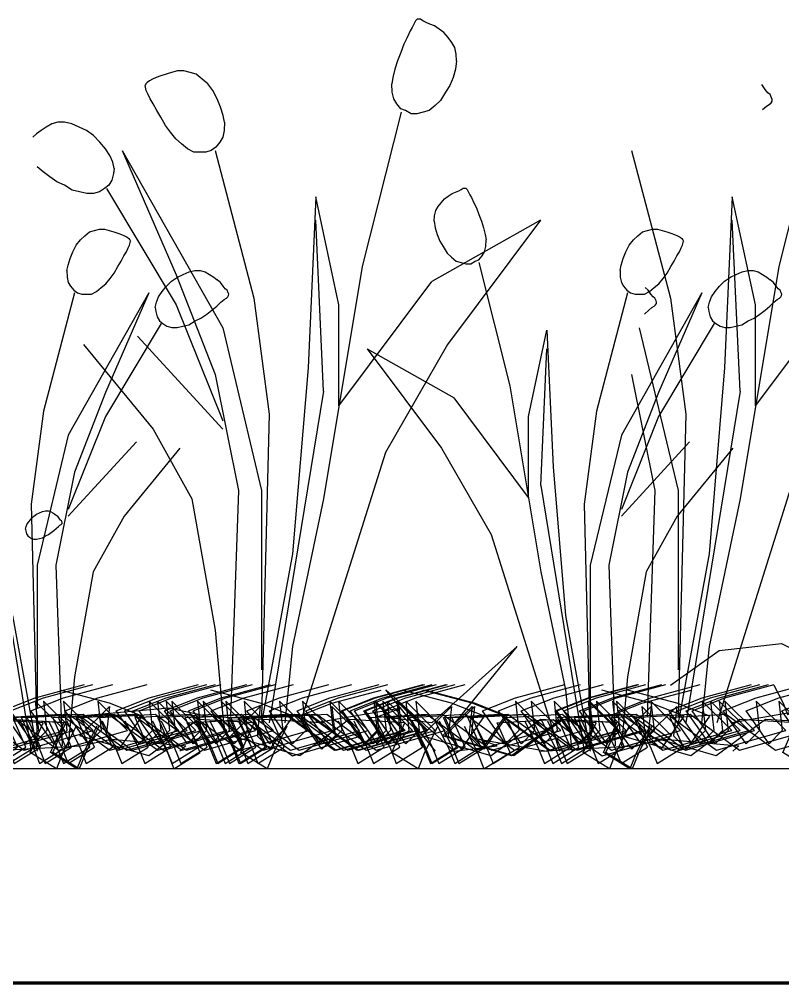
# Model space of a CAD drawing. Header units: metres. Extents: x -109 to 591, y -5 to 592.
# Drawn here: x 585.8824 to 586.2393, y 6.5749 to 7.0253 of the extents above; entities that cross this region are included whole.
import ezdxf

# ---------------------------------------------------------------- set-up
doc = ezdxf.new("R2010")
doc.units = ezdxf.units.M
doc.header["$LTSCALE"] = 0.03
doc.layers.add('ARBOLES', color=118, linetype='Continuous')
doc.layers.add('Areas verdes', color=74, linetype='Continuous')
doc.layers.add('Muro', color=7, linetype='Continuous', lineweight=70)
doc.layers.add('Muro bajo', color=7, linetype='Continuous', lineweight=30)

# ---------------------------------------------------------------- blocks, each defined once
blk = doc.blocks.new('palm1')
at = {"layer": 'ARBOLES', "color": 53}
blk.add_lwpolyline([(296.53048, 18.96119), (296.49887, 18.98375), (296.45823, 18.98826), (296.4492, 18.98375)], dxfattribs=at)

msp = doc.modelspace()

# ---------------------------------------------------------------- linework, layer by layer
at = {"layer": 'Areas verdes', "color": 6, "linetype": 'Continuous'}
for p, q in [((586.0669, 7.02299), (586.06605, 7.02144)), ((586.06768, 7.02454), (586.0669, 7.02299)), ((586.06837, 7.02532), (586.06768, 7.02454)), ((586.06907, 7.02532), (586.06837, 7.02532)), ((586.07, 7.02532), (586.06907, 7.02532)), ((586.07109, 7.02454), (586.07, 7.02532)), ((586.07256, 7.02377), (586.07109, 7.02454)), ((586.07435, 7.02299), (586.07256, 7.02377)), ((586.07644, 7.02221), (586.07435, 7.02299)), ((586.07862, 7.02066), (586.07644, 7.02221)), ((586.06504, 7.01989), (586.06372, 7.01678)), ((586.06605, 7.02144), (586.06504, 7.01989)), ((586.08079, 7.01911), (586.07862, 7.02066)), ((586.08288, 7.01678), (586.08079, 7.01911)), ((586.06217, 7.01368), (586.06069, 7.0098)), ((586.06372, 7.01678), (586.06217, 7.01368)), ((586.08459, 7.01445), (586.08288, 7.01678)), ((586.08599, 7.01213), (586.08459, 7.01445)), ((586.06069, 7.0098), (586.05922, 7.00592)), ((586.08669, 7.00902), (586.08599, 7.01213)), ((586.08684, 7.00592), (586.08669, 7.00902)), ((586.05922, 7.00592), (586.05798, 7.00204)), ((586.08684, 7.00592), (586.0863, 7.00204)), ((585.95098, 6.99971), (585.94857, 6.99894)), ((585.95361, 7.00049), (585.95098, 6.99971)), ((585.95641, 7.00126), (585.95361, 7.00049)), ((585.95928, 7.00126), (585.95641, 7.00126)), ((585.96223, 7.00049), (585.95928, 7.00126)), ((585.9651, 6.99971), (585.96223, 7.00049)), ((585.96789, 6.99738), (585.9651, 6.99971)), ((586.05798, 7.00204), (586.05704, 6.99816)), ((586.0863, 7.00204), (586.08521, 6.99816)), ((585.94151, 6.99506), (585.94128, 6.99428)), ((585.94213, 6.99583), (585.94151, 6.99506)), ((585.94322, 6.99661), (585.94213, 6.99583)), ((585.94461, 6.99738), (585.94322, 6.99661)), ((585.9464, 6.99816), (585.94461, 6.99738)), ((585.94857, 6.99894), (585.9464, 6.99816)), ((585.97045, 6.99506), (585.96789, 6.99738)), ((585.97286, 6.99195), (585.97045, 6.99506)), ((586.05704, 6.99816), (586.05658, 6.99506)), ((586.05666, 6.99118), (586.05658, 6.99506)), ((586.08521, 6.99816), (586.08366, 6.99428)), ((585.94135, 6.99351), (585.94128, 6.99428)), ((585.94174, 6.99195), (585.94135, 6.99351)), ((585.94252, 6.9904), (585.94174, 6.99195)), ((585.97487, 6.98807), (585.97286, 6.99195)), ((586.05743, 6.98807), (586.05666, 6.99118)), ((586.08164, 6.99118), (586.07931, 6.9873)), ((586.08366, 6.99428), (586.08164, 6.99118)), ((586.23113, 6.99244), (586.2295, 6.99477)), ((586.23237, 6.99089), (586.23113, 6.99244)), ((586.23338, 6.99011), (586.23237, 6.99089)), ((585.9436, 6.98807), (585.94252, 6.9904)), ((585.945, 6.98575), (585.9436, 6.98807)), ((585.9765, 6.98419), (585.97487, 6.98807)), ((586.05883, 6.98575), (586.05743, 6.98807)), ((586.07931, 6.9873), (586.07675, 6.98497)), ((586.23299, 6.98546), (586.23384, 6.98623)), ((586.23407, 6.98856), (586.23338, 6.99011)), ((586.23384, 6.98623), (586.23431, 6.98701)), ((586.23438, 6.98778), (586.23407, 6.98856)), ((586.23431, 6.98701), (586.23438, 6.98778)), ((585.94663, 6.98264), (585.945, 6.98575)), ((585.94857, 6.97954), (585.94663, 6.98264)), ((585.97767, 6.98031), (585.9765, 6.98419)), ((586.06069, 6.98342), (586.05883, 6.98575)), ((586.06294, 6.98264), (586.06069, 6.98342)), ((586.0655, 6.98109), (586.06294, 6.98264)), ((586.07117, 6.98187), (586.0683, 6.98109)), ((586.07404, 6.98264), (586.07117, 6.98187)), ((586.07675, 6.98497), (586.07404, 6.98264)), ((586.22981, 6.98313), (586.23167, 6.98468)), ((586.23167, 6.98468), (586.23299, 6.98546)), ((585.90046, 6.97721), (585.89759, 6.97643)), ((585.90357, 6.97721), (585.90046, 6.97721)), ((585.9069, 6.97643), (585.90357, 6.97721)), ((585.95074, 6.97566), (585.94857, 6.97954)), ((585.97829, 6.97721), (585.97767, 6.98031)), ((585.97829, 6.97721), (585.97821, 6.97333)), ((586.0683, 6.98109), (586.0655, 6.98109)), ((585.89255, 6.97333), (585.89045, 6.97178)), ((585.89495, 6.97488), (585.89255, 6.97333)), ((585.89759, 6.97643), (585.89495, 6.97488)), ((585.9104, 6.97488), (585.9069, 6.97643)), ((585.91381, 6.97333), (585.9104, 6.97488)), ((585.91715, 6.971), (585.91381, 6.97333)), ((585.95307, 6.97256), (585.95074, 6.97566)), ((585.95555, 6.96945), (585.95307, 6.97256)), ((585.97821, 6.97333), (585.97751, 6.97023)), ((585.88867, 6.97023), (585.89045, 6.97178)), ((585.92009, 6.9679), (585.91715, 6.971)), ((585.92266, 6.9648), (585.92009, 6.9679)), ((585.95827, 6.96712), (585.95555, 6.96945)), ((585.97619, 6.9679), (585.97433, 6.96557)), ((585.97751, 6.97023), (585.97619, 6.9679)), ((585.92475, 6.96169), (585.92266, 6.9648)), ((585.96106, 6.9648), (585.95827, 6.96712)), ((585.96393, 6.96324), (585.96106, 6.9648)), ((585.97208, 6.96402), (585.96952, 6.96324)), ((585.97433, 6.96557), (585.97208, 6.96402)), ((585.92607, 6.95859), (585.92475, 6.96169)), ((585.96681, 6.96324), (585.96393, 6.96324)), ((585.96952, 6.96324), (585.96681, 6.96324)), ((585.89356, 6.95393), (585.89076, 6.95626)), ((585.92669, 6.95549), (585.92607, 6.95859)), ((585.92669, 6.95549), (585.92646, 6.95316)), ((585.89666, 6.95161), (585.89356, 6.95393)), ((585.9, 6.94928), (585.89666, 6.95161)), ((585.92568, 6.95005), (585.92421, 6.94773)), ((585.92646, 6.95316), (585.92568, 6.95005)), ((585.90349, 6.94773), (585.9, 6.94928)), ((585.90706, 6.9454), (585.90349, 6.94773)), ((585.91055, 6.94462), (585.90706, 6.9454)), ((585.92227, 6.94617), (585.91986, 6.94462)), ((585.92421, 6.94773), (585.92227, 6.94617)), ((586.08779, 6.94516), (586.08897, 6.94579)), ((586.08897, 6.94579), (586.08983, 6.94641)), ((586.08983, 6.94641), (586.09058, 6.94641)), ((586.09058, 6.94641), (586.09114, 6.94641)), ((586.09114, 6.94641), (586.0917, 6.94579)), ((586.0917, 6.94579), (586.09232, 6.94454)), ((585.91396, 6.94385), (585.91055, 6.94462)), ((585.91707, 6.94385), (585.91396, 6.94385)), ((585.91986, 6.94462), (585.91707, 6.94385)), ((586.07953, 6.93958), (586.08121, 6.94144)), ((586.08121, 6.94144), (586.08294, 6.94268)), ((586.08294, 6.94268), (586.08468, 6.94392)), ((586.08468, 6.94392), (586.08636, 6.94454)), ((586.08636, 6.94454), (586.08779, 6.94516)), ((586.09232, 6.94454), (586.093, 6.9433)), ((586.093, 6.9433), (586.09381, 6.94206)), ((586.09381, 6.94206), (586.09486, 6.93958)), ((586.07705, 6.93585), (586.07816, 6.93772)), ((586.07816, 6.93772), (586.07953, 6.93958)), ((586.09486, 6.93958), (586.0961, 6.93709)), ((586.0961, 6.93709), (586.09728, 6.93399)), ((586.07636, 6.93089), (586.07649, 6.93337)), ((586.07649, 6.93337), (586.07705, 6.93585)), ((586.09728, 6.93399), (586.09846, 6.93089)), ((586.07636, 6.93089), (586.0768, 6.92778)), ((586.0768, 6.92778), (586.07767, 6.92468)), ((586.09846, 6.93089), (586.09946, 6.92778)), ((586.09946, 6.92778), (586.1002, 6.92468)), ((585.91096, 6.9222), (585.91301, 6.92406)), ((585.91301, 6.92406), (585.91524, 6.92592)), ((585.91524, 6.92592), (585.91754, 6.92654)), ((585.91754, 6.92654), (585.9199, 6.92716)), ((585.9199, 6.92716), (585.92219, 6.92716)), ((585.92219, 6.92716), (585.92443, 6.92654)), ((585.92443, 6.92654), (585.92654, 6.92592)), ((585.92654, 6.92592), (585.92846, 6.9253)), ((585.92846, 6.9253), (585.9302, 6.92468)), ((585.9302, 6.92468), (585.93163, 6.92406)), ((585.93163, 6.92406), (585.93275, 6.92344)), ((585.93275, 6.92344), (585.93362, 6.92282)), ((586.07767, 6.92468), (586.07891, 6.92158)), ((586.1002, 6.92468), (586.10057, 6.9222)), ((586.16948, 6.9222), (586.17152, 6.92406)), ((586.17152, 6.92406), (586.17376, 6.92592)), ((586.17376, 6.92592), (586.17605, 6.92654)), ((586.17605, 6.92654), (586.17841, 6.92716)), ((586.17841, 6.92716), (586.18071, 6.92716)), ((586.18071, 6.92716), (586.18295, 6.92654)), ((586.18295, 6.92654), (586.18506, 6.92592)), ((586.18506, 6.92592), (586.18698, 6.9253)), ((586.18698, 6.9253), (586.18872, 6.92468)), ((586.18872, 6.92468), (586.19015, 6.92406)), ((586.19015, 6.92406), (586.19126, 6.92344)), ((586.19126, 6.92344), (586.19213, 6.92282)), ((585.90742, 6.91661), (585.90903, 6.91971)), ((585.90903, 6.91971), (585.91096, 6.9222)), ((585.93244, 6.91661), (585.9333, 6.91847)), ((585.9333, 6.91847), (585.93393, 6.91971)), ((585.93362, 6.92282), (585.93411, 6.9222)), ((585.93393, 6.91971), (585.93424, 6.92096)), ((585.93411, 6.9222), (585.9343, 6.92158)), ((585.93424, 6.92096), (585.9343, 6.92158)), ((586.07891, 6.92158), (586.08052, 6.91909)), ((586.08052, 6.91909), (586.08239, 6.91599)), ((586.09989, 6.91661), (586.10051, 6.91909)), ((586.10051, 6.91909), (586.10057, 6.9222)), ((586.16594, 6.91661), (586.16755, 6.91971)), ((586.16755, 6.91971), (586.16948, 6.9222)), ((586.19095, 6.91661), (586.19182, 6.91847)), ((586.19182, 6.91847), (586.19244, 6.91971)), ((586.19213, 6.92282), (586.19263, 6.9222)), ((586.19244, 6.91971), (586.19275, 6.92096)), ((586.19263, 6.9222), (586.19281, 6.92158)), ((586.19275, 6.92096), (586.19281, 6.92158)), ((585.90612, 6.91351), (585.90742, 6.91661)), ((585.93001, 6.91227), (585.93132, 6.91475)), ((585.93132, 6.91475), (585.93244, 6.91661)), ((586.08239, 6.91599), (586.08443, 6.91413)), ((586.08443, 6.91413), (586.08661, 6.91227)), ((586.09728, 6.91289), (586.09877, 6.91475)), ((586.09877, 6.91475), (586.09989, 6.91661)), ((586.16463, 6.91351), (586.16594, 6.91661)), ((586.18853, 6.91227), (586.18984, 6.91475)), ((586.18984, 6.91475), (586.19095, 6.91661)), ((585.90469, 6.90792), (585.90519, 6.9104)), ((585.90519, 6.9104), (585.90612, 6.91351)), ((585.92673, 6.90668), (585.92846, 6.90978)), ((585.92846, 6.90978), (585.93001, 6.91227)), ((586.08661, 6.91227), (586.0889, 6.91164)), ((586.0889, 6.91164), (586.0912, 6.91102)), ((586.0912, 6.91102), (586.09343, 6.91102)), ((586.09343, 6.91102), (586.09548, 6.91227)), ((586.09548, 6.91227), (586.09728, 6.91289)), ((586.16321, 6.90792), (586.1637, 6.9104)), ((586.1637, 6.9104), (586.16463, 6.91351)), ((586.18524, 6.90668), (586.18698, 6.90978)), ((586.18698, 6.90978), (586.18853, 6.91227)), ((585.90469, 6.90792), (585.90475, 6.90482)), ((585.92486, 6.9042), (585.92673, 6.90668)), ((585.95627, 6.90482), (585.959, 6.90606)), ((585.959, 6.90606), (585.9618, 6.9073)), ((585.9618, 6.9073), (585.96447, 6.90792)), ((585.96447, 6.90792), (585.96695, 6.90792)), ((585.96695, 6.90792), (585.96925, 6.9073)), ((585.96925, 6.9073), (585.97136, 6.90606)), ((585.97136, 6.90606), (585.97328, 6.90482)), ((586.16321, 6.90792), (586.16327, 6.90482)), ((586.18338, 6.9042), (586.18524, 6.90668)), ((586.21479, 6.90482), (586.21752, 6.90606)), ((586.21752, 6.90606), (586.22031, 6.9073)), ((586.22031, 6.9073), (586.22298, 6.90792)), ((586.22298, 6.90792), (586.22547, 6.90792)), ((586.22547, 6.90792), (586.22776, 6.9073)), ((586.22776, 6.9073), (586.22987, 6.90606)), ((586.22987, 6.90606), (586.2318, 6.90482)), ((585.90475, 6.90482), (585.90531, 6.90233)), ((585.90531, 6.90233), (585.90636, 6.90047)), ((585.90636, 6.90047), (585.90785, 6.89861)), ((585.9207, 6.89985), (585.92288, 6.90171)), ((585.92288, 6.90171), (585.92486, 6.9042)), ((585.9492, 6.89799), (585.95124, 6.90047)), ((585.95124, 6.90047), (585.9536, 6.90295)), ((585.9536, 6.90295), (585.95627, 6.90482)), ((585.97328, 6.90482), (585.97496, 6.90357)), ((585.97638, 6.90233), (585.97496, 6.90357)), ((585.97769, 6.90047), (585.97638, 6.90233)), ((585.97868, 6.89923), (585.97769, 6.90047)), ((586.16327, 6.90482), (586.16383, 6.90233)), ((586.16383, 6.90233), (586.16488, 6.90047)), ((586.16488, 6.90047), (586.16637, 6.89861)), ((586.17922, 6.89985), (586.18139, 6.90171)), ((586.18139, 6.90171), (586.18338, 6.9042)), ((586.20771, 6.89799), (586.20976, 6.90047)), ((586.20976, 6.90047), (586.21212, 6.90295)), ((586.21212, 6.90295), (586.21479, 6.90482)), ((586.2318, 6.90482), (586.23347, 6.90357)), ((586.2349, 6.90233), (586.23347, 6.90357)), ((586.2362, 6.90047), (586.2349, 6.90233)), ((586.2372, 6.89923), (586.2362, 6.90047)), ((585.90785, 6.89861), (585.90965, 6.89737)), ((585.90965, 6.89737), (585.9117, 6.89675)), ((585.9117, 6.89675), (585.91388, 6.89675)), ((585.91388, 6.89675), (585.91617, 6.89675)), ((585.91617, 6.89675), (585.91847, 6.89799)), ((585.91847, 6.89799), (585.9207, 6.89985)), ((585.94752, 6.89551), (585.9492, 6.89799)), ((585.97949, 6.89861), (585.97868, 6.89923)), ((585.98005, 6.89737), (585.97949, 6.89861)), ((585.97986, 6.89551), (585.98023, 6.89613)), ((585.98029, 6.89675), (585.98005, 6.89737)), ((585.98023, 6.89613), (585.98029, 6.89675)), ((586.16637, 6.89861), (586.16817, 6.89737)), ((586.16817, 6.89737), (586.17022, 6.89675)), ((586.17022, 6.89675), (586.17239, 6.89675)), ((586.17239, 6.89675), (586.17469, 6.89675)), ((586.17469, 6.89675), (586.17699, 6.89799)), ((586.17637, 6.89863), (586.17495, 6.89987)), ((586.17768, 6.89677), (586.17637, 6.89863)), ((586.17699, 6.89799), (586.17922, 6.89985)), ((586.17867, 6.89553), (586.17768, 6.89677)), ((586.20604, 6.89551), (586.20771, 6.89799)), ((586.238, 6.89861), (586.2372, 6.89923)), ((586.23856, 6.89737), (586.238, 6.89861)), ((586.23838, 6.89551), (586.23875, 6.89613)), ((586.23881, 6.89675), (586.23856, 6.89737)), ((586.23875, 6.89613), (586.23881, 6.89675)), ((585.94597, 6.89054), (585.94646, 6.89302)), ((585.94646, 6.89302), (585.94752, 6.89551)), ((585.97471, 6.89116), (585.97663, 6.89302)), ((585.97663, 6.89302), (585.97812, 6.89426)), ((585.97812, 6.89426), (585.97918, 6.89488)), ((585.97918, 6.89488), (585.97986, 6.89551)), ((586.17948, 6.8949), (586.17867, 6.89553)), ((586.17917, 6.89118), (586.17985, 6.8918)), ((586.18004, 6.89366), (586.17948, 6.8949)), ((586.17985, 6.8918), (586.18022, 6.89242)), ((586.18028, 6.89304), (586.18004, 6.89366)), ((586.18022, 6.89242), (586.18028, 6.89304)), ((586.20448, 6.89054), (586.20498, 6.89302)), ((586.20498, 6.89302), (586.20604, 6.89551)), ((586.23322, 6.89116), (586.23515, 6.89302)), ((586.23515, 6.89302), (586.23664, 6.89426)), ((586.23664, 6.89426), (586.23769, 6.89488)), ((586.23769, 6.89488), (586.23838, 6.89551)), ((585.94597, 6.89054), (585.94615, 6.88868)), ((585.94615, 6.88868), (585.94677, 6.88619)), ((585.96732, 6.88557), (585.96999, 6.88744)), ((585.96999, 6.88744), (585.97247, 6.8893)), ((585.97247, 6.8893), (585.97471, 6.89116)), ((586.1747, 6.88746), (586.17662, 6.88932)), ((586.17662, 6.88932), (586.17811, 6.89056)), ((586.17811, 6.89056), (586.17917, 6.89118)), ((586.20448, 6.89054), (586.20467, 6.88868)), ((586.20467, 6.88868), (586.20529, 6.88619)), ((586.22584, 6.88557), (586.22851, 6.88744)), ((586.22851, 6.88744), (586.23099, 6.8893)), ((586.23099, 6.8893), (586.23322, 6.89116)), ((585.94677, 6.88619), (585.94795, 6.88433)), ((585.94795, 6.88433), (585.94951, 6.88309)), ((585.94951, 6.88309), (585.95143, 6.88185)), ((585.95888, 6.88185), (585.96167, 6.88247)), ((585.96167, 6.88247), (585.96453, 6.88433)), ((585.96453, 6.88433), (585.96732, 6.88557)), ((586.20529, 6.88619), (586.20647, 6.88433)), ((586.20647, 6.88433), (586.20802, 6.88309)), ((586.20802, 6.88309), (586.20995, 6.88185)), ((586.2174, 6.88185), (586.22019, 6.88247)), ((586.22019, 6.88247), (586.22304, 6.88433)), ((586.22304, 6.88433), (586.22584, 6.88557)), ((585.95143, 6.88185), (585.95367, 6.88123)), ((585.95367, 6.88123), (585.95615, 6.88123)), ((585.95615, 6.88123), (585.95888, 6.88185)), ((586.20995, 6.88185), (586.21218, 6.88123)), ((586.21218, 6.88123), (586.21466, 6.88123)), ((586.21466, 6.88123), (586.2174, 6.88185)), ((585.88796, 6.79184), (585.88914, 6.79308)), ((585.88914, 6.79308), (585.89048, 6.79401)), ((585.89048, 6.79401), (585.89184, 6.79464)), ((585.89184, 6.79464), (585.89324, 6.79526)), ((585.89324, 6.79526), (585.89458, 6.79557)), ((585.89458, 6.79557), (585.89582, 6.79557)), ((585.89582, 6.79557), (585.89697, 6.79526)), ((585.89697, 6.79526), (585.89802, 6.79464)), ((585.89802, 6.79464), (585.89898, 6.79401)), ((585.89898, 6.79401), (585.89982, 6.79339)), ((585.90053, 6.79277), (585.89982, 6.79339)), ((585.90119, 6.79184), (585.90053, 6.79277)), ((585.88533, 6.78688), (585.88558, 6.78812)), ((585.88558, 6.78812), (585.8861, 6.78936)), ((585.8861, 6.78936), (585.88694, 6.7906)), ((585.88694, 6.7906), (585.88796, 6.79184)), ((585.8997, 6.78719), (585.90066, 6.78812)), ((585.90066, 6.78812), (585.9014, 6.78874)), ((585.90168, 6.79122), (585.90119, 6.79184)), ((585.9014, 6.78874), (585.90193, 6.78905)), ((585.90209, 6.79091), (585.90168, 6.79122)), ((585.90193, 6.78905), (585.90227, 6.78936)), ((585.90237, 6.79029), (585.90209, 6.79091)), ((585.90227, 6.78936), (585.90246, 6.78967)), ((585.90249, 6.78998), (585.90237, 6.79029)), ((585.90246, 6.78967), (585.90249, 6.78998)), ((585.88533, 6.78688), (585.88542, 6.78595)), ((585.88542, 6.78595), (585.88573, 6.7847)), ((585.88573, 6.7847), (585.88632, 6.78377)), ((585.88632, 6.78377), (585.8871, 6.78315)), ((585.89318, 6.78284), (585.89461, 6.78377)), ((585.89461, 6.78377), (585.896, 6.78439)), ((585.896, 6.78439), (585.89734, 6.78532)), ((585.89734, 6.78532), (585.89858, 6.78626)), ((585.89858, 6.78626), (585.8997, 6.78719)), ((585.8871, 6.78315), (585.88806, 6.78253)), ((585.88806, 6.78253), (585.88918, 6.78222)), ((585.88918, 6.78222), (585.89042, 6.78222)), ((585.89042, 6.78222), (585.89178, 6.78253)), ((585.89178, 6.78253), (585.89318, 6.78284))]:
    msp.add_line(p, q, dxfattribs=at)
at = {"layer": 'Areas verdes', "linetype": 'Continuous'}
for p, q in [((586.06085, 6.98187), (586.04269, 6.90971)), ((586.25556, 6.98187), (586.2374, 6.90971)), ((585.93049, 6.96402), (585.95579, 6.90583)), ((585.93049, 6.96402), (585.97751, 6.881)), ((585.97394, 6.96402), (585.99202, 6.89496)), ((586.16865, 6.96402), (586.18673, 6.89496)), ((585.9232, 6.94617), (585.95579, 6.89186)), ((586.02096, 6.94229), (586.0174, 6.86237)), ((586.03183, 6.89186), (586.02096, 6.94229)), ((586.21567, 6.94229), (586.2121, 6.86237)), ((586.22654, 6.89186), (586.21567, 6.94229)), ((586.02461, 6.85151), (586.02096, 6.93143)), ((586.12602, 6.93143), (586.07528, 6.90272)), ((586.12602, 6.93143), (586.08257, 6.87324)), ((586.21932, 6.85151), (586.21567, 6.93143)), ((586.04269, 6.90971), (586.02461, 6.80108)), ((586.09716, 6.91164), (586.11168, 6.85392)), ((586.2374, 6.90971), (586.21932, 6.80108)), ((585.95579, 6.90583), (585.97394, 6.85927)), ((586.03183, 6.84453), (586.07528, 6.90272)), ((586.22654, 6.84453), (586.26999, 6.90272)), ((585.90816, 6.89737), (585.8937, 6.84212)), ((585.94293, 6.89737), (585.90531, 6.83095)), ((585.94293, 6.89737), (585.92269, 6.85081)), ((586.16668, 6.89737), (586.15222, 6.84212)), ((586.20144, 6.89737), (586.16383, 6.83095)), ((586.20144, 6.89737), (586.18121, 6.85081)), ((585.95579, 6.89186), (585.97751, 6.83754)), ((585.99202, 6.89496), (585.99924, 6.84065)), ((586.03183, 6.84453), (586.03183, 6.89186)), ((586.18673, 6.89496), (586.19395, 6.84065)), ((586.22654, 6.84453), (586.22654, 6.89186)), ((585.94876, 6.88309), (585.92269, 6.83964)), ((586.20728, 6.88309), (586.18121, 6.83964)), ((585.97751, 6.881), (585.99567, 6.80496)), ((586.12037, 6.83964), (586.12907, 6.87999)), ((586.12907, 6.87999), (586.13192, 6.81605)), ((586.17222, 6.881), (586.19038, 6.80496)), ((585.97751, 6.83367), (585.93771, 6.87712)), ((585.91234, 6.87324), (585.94492, 6.83367)), ((586.04502, 6.8713), (586.08561, 6.84833)), ((586.04502, 6.8713), (586.07978, 6.82474)), ((586.08257, 6.87324), (586.05355, 6.8228)), ((586.12615, 6.80736), (586.12907, 6.8713)), ((586.0174, 6.86237), (586.0101, 6.77547)), ((586.2121, 6.86237), (586.20481, 6.77547)), ((585.97394, 6.85927), (585.98481, 6.80496)), ((586.16865, 6.85927), (586.17952, 6.80496)), ((585.92269, 6.85081), (585.90816, 6.81357)), ((586.02461, 6.85151), (585.99924, 6.69633)), ((586.11168, 6.85392), (586.12615, 6.76701)), ((586.18121, 6.85081), (586.16668, 6.81357)), ((586.21932, 6.85151), (586.19395, 6.69633)), ((586.12037, 6.80177), (586.08561, 6.84833)), ((585.8937, 6.84212), (585.88793, 6.79867)), ((586.15222, 6.84212), (586.14645, 6.79867)), ((585.92269, 6.83964), (585.90531, 6.79619)), ((585.99924, 6.84065), (585.99567, 6.69943)), ((586.12037, 6.80177), (586.12037, 6.83964)), ((586.18121, 6.83964), (586.16383, 6.79619)), ((586.19395, 6.84065), (586.19038, 6.69943)), ((585.94492, 6.83367), (585.96308, 6.80108)), ((585.90531, 6.83095), (585.89078, 6.77012)), ((586.16383, 6.83095), (586.1493, 6.77012)), ((585.90531, 6.79308), (585.93715, 6.82784)), ((585.95745, 6.82474), (585.93138, 6.79308)), ((586.07978, 6.82474), (586.10299, 6.78439)), ((586.16383, 6.79308), (586.19567, 6.82784)), ((586.21597, 6.82474), (586.1899, 6.79308)), ((586.05355, 6.8228), (586.01375, 6.69633)), ((586.24826, 6.8228), (586.20846, 6.69633)), ((586.13192, 6.81605), (586.13776, 6.74653)), ((585.90816, 6.81357), (585.89947, 6.77012)), ((586.16668, 6.81357), (586.15799, 6.77012)), ((585.86763, 6.80736), (585.88793, 6.68321)), ((586.12615, 6.80736), (586.14645, 6.68321)), ((585.98481, 6.80496), (585.98116, 6.69943)), ((585.99567, 6.80496), (585.99567, 6.72116)), ((586.17952, 6.80496), (586.17587, 6.69943)), ((586.19038, 6.80496), (586.19038, 6.72116)), ((585.88793, 6.79867), (585.89078, 6.6857)), ((585.96308, 6.80108), (585.97394, 6.73978)), ((586.02461, 6.80108), (586.0101, 6.73202)), ((586.14645, 6.79867), (586.1493, 6.6857)), ((586.21932, 6.80108), (586.20481, 6.73202)), ((585.93138, 6.79308), (585.91686, 6.76701)), ((586.1899, 6.79308), (586.17537, 6.76701)), ((586.10299, 6.78439), (586.13484, 6.68321)), ((586.0101, 6.77547), (585.99567, 6.69633)), ((586.20481, 6.77547), (586.19038, 6.69633)), ((585.89078, 6.77012), (585.89078, 6.70308)), ((585.89947, 6.77012), (585.90239, 6.6857)), ((586.1493, 6.77012), (586.1493, 6.70308)), ((586.15799, 6.77012), (586.16091, 6.6857)), ((585.91686, 6.76701), (585.90816, 6.71797)), ((586.12615, 6.76701), (586.13776, 6.71177)), ((586.17537, 6.76701), (586.16668, 6.71797)), ((585.87924, 6.74653), (585.89078, 6.68321)), ((586.13776, 6.74653), (586.1493, 6.68321)), ((585.97394, 6.73978), (585.97751, 6.69943)), ((586.0101, 6.73202), (586.00653, 6.69633)), ((586.11516, 6.73202), (586.07528, 6.69633)), ((586.08614, 6.69633), (586.11516, 6.73202)), ((586.20481, 6.73202), (586.20124, 6.69633)), ((585.90816, 6.71797), (585.90531, 6.6857)), ((586.16668, 6.71797), (586.16383, 6.6857)), ((586.05371, 6.71177), (586.08561, 6.68321)), ((586.07692, 6.68321), (586.05371, 6.71177)), ((586.13776, 6.71177), (586.14061, 6.68321)), ((585.95222, 6.70331), (585.90877, 6.69943)), ((585.9703, 6.69943), (585.95222, 6.70331)), ((586.06085, 6.70331), (586.02096, 6.69633)), ((586.04998, 6.69943), (586.06085, 6.70331)), ((586.25556, 6.70331), (586.21567, 6.69633)), ((585.90877, 6.69943), (585.91234, 6.69633)), ((586.02461, 6.69633), (585.9703, 6.69943)), ((586.07528, 6.69633), (586.04998, 6.69943)), ((585.91108, 6.6857), (585.92555, 6.6888)), ((585.92555, 6.6888), (585.96031, 6.6857)), ((586.09716, 6.6888), (586.12907, 6.68321)), ((586.10585, 6.6857), (586.09716, 6.6888)), ((586.1696, 6.6857), (586.18406, 6.6888)), ((586.18406, 6.6888), (586.21882, 6.6857)), ((585.86763, 6.68321), (585.91108, 6.6857)), ((585.96031, 6.6857), (585.95745, 6.68321)), ((586.08561, 6.68321), (586.10585, 6.6857)), ((586.12615, 6.68321), (586.1696, 6.6857)), ((586.21882, 6.6857), (586.21597, 6.68321))]:
    msp.add_line(p, q, dxfattribs=at)
at = {"layer": 'Areas verdes'}
for points in [[(586.23516, 6.71409), (586.23943, 6.70556), (586.24156, 6.70023), (586.2501, 6.70556), (586.24583, 6.71516), (586.26397, 6.71622), (586.27998, 6.7045), (586.30239, 6.71089), (586.29278, 6.72049), (586.29385, 6.71089), (586.28958, 6.70663), (586.28211, 6.71729), (586.29278, 6.72156), (586.30879, 6.72582)], [(585.90893, 6.69487), (585.90278, 6.68258), (585.89971, 6.67491), (585.88742, 6.68258), (585.89356, 6.6964), (585.86744, 6.69794), (585.84439, 6.68105), (585.81212, 6.69026), (585.82595, 6.70408), (585.82441, 6.69026), (585.83056, 6.68412), (585.84132, 6.69947), (585.82595, 6.70561), (585.8029, 6.71175)], [(585.8068, 6.69737), (585.81295, 6.68509), (585.81602, 6.67741), (585.82831, 6.68509), (585.82217, 6.69891), (585.84829, 6.70044), (585.87134, 6.68355), (585.90361, 6.69276), (585.88978, 6.70658), (585.89131, 6.69276), (585.88517, 6.68662), (585.87441, 6.70198), (585.88978, 6.70812), (585.91283, 6.71426)], [(585.81074, 6.69737), (585.81689, 6.68509), (585.81996, 6.67741), (585.83225, 6.68509), (585.82611, 6.69891), (585.85223, 6.70044), (585.87528, 6.68355), (585.90755, 6.69276), (585.89372, 6.70658), (585.89526, 6.69276), (585.88911, 6.68662), (585.87835, 6.70198), (585.89372, 6.70812), (585.91677, 6.71426)], [(585.91856, 6.69487), (585.91241, 6.68258), (585.90934, 6.67491), (585.89705, 6.68258), (585.90319, 6.6964), (585.87707, 6.69794), (585.85402, 6.68105), (585.82175, 6.69026), (585.83558, 6.70408), (585.83405, 6.69026), (585.84019, 6.68412), (585.85095, 6.69947), (585.83558, 6.70561), (585.81253, 6.71175)], [(585.91959, 6.69487), (585.91344, 6.68258), (585.91037, 6.67491), (585.89808, 6.68258), (585.90422, 6.6964), (585.8781, 6.69794), (585.85505, 6.68105), (585.82278, 6.69026), (585.83661, 6.70408), (585.83507, 6.69026), (585.84122, 6.68412), (585.85198, 6.69947), (585.83661, 6.70561), (585.81356, 6.71175)], [(585.82013, 6.69737), (585.82628, 6.68509), (585.82935, 6.67741), (585.84165, 6.68509), (585.8355, 6.69891), (585.86162, 6.70044), (585.88467, 6.68355), (585.91694, 6.69276), (585.90311, 6.70658), (585.90465, 6.69276), (585.8985, 6.68662), (585.88774, 6.70198), (585.90311, 6.70812), (585.92616, 6.71426)], [(585.83619, 6.69737), (585.84234, 6.68509), (585.84541, 6.67741), (585.8577, 6.68509), (585.85156, 6.69891), (585.87768, 6.70044), (585.90073, 6.68355), (585.933, 6.69276), (585.91917, 6.70658), (585.92071, 6.69276), (585.91456, 6.68662), (585.9038, 6.70198), (585.91917, 6.70812), (585.94222, 6.71426)], [(585.86011, 6.69737), (585.86625, 6.68509), (585.86932, 6.67741), (585.88162, 6.68509), (585.87547, 6.69891), (585.90159, 6.70044), (585.92464, 6.68355), (585.95691, 6.69276), (585.94308, 6.70658), (585.94462, 6.69276), (585.93847, 6.68662), (585.92772, 6.70198), (585.94308, 6.70812), (585.96613, 6.71426)], [(585.864, 6.69737), (585.87015, 6.68509), (585.87322, 6.67741), (585.88551, 6.68509), (585.87937, 6.69891), (585.90549, 6.70044), (585.92854, 6.68355), (585.96081, 6.69276), (585.94698, 6.70658), (585.94852, 6.69276), (585.94237, 6.68662), (585.93161, 6.70198), (585.94698, 6.70812), (585.97003, 6.71426)], [(585.86808, 6.69737), (585.87422, 6.68509), (585.8773, 6.67741), (585.88959, 6.68509), (585.88344, 6.69891), (585.90957, 6.70044), (585.93261, 6.68355), (585.96488, 6.69276), (585.95105, 6.70658), (585.95259, 6.69276), (585.94644, 6.68662), (585.93569, 6.70198), (585.95105, 6.70812), (585.9741, 6.71426)], [(585.87077, 6.69737), (585.87692, 6.68509), (585.87999, 6.67741), (585.89228, 6.68509), (585.88614, 6.69891), (585.91226, 6.70044), (585.93531, 6.68355), (585.96758, 6.69276), (585.95375, 6.70658), (585.95529, 6.69276), (585.94914, 6.68662), (585.93838, 6.70198), (585.95375, 6.70812), (585.9768, 6.71426)], [(585.88267, 6.69737), (585.88881, 6.68509), (585.89188, 6.67741), (585.90418, 6.68509), (585.89803, 6.69891), (585.92415, 6.70044), (585.9472, 6.68355), (585.97947, 6.69276), (585.96564, 6.70658), (585.96718, 6.69276), (585.96103, 6.68662), (585.95028, 6.70198), (585.96564, 6.70812), (585.98869, 6.71426)], [(585.88532, 6.69737), (585.89147, 6.68509), (585.89454, 6.67741), (585.90683, 6.68509), (585.90069, 6.69891), (585.92681, 6.70044), (585.94986, 6.68355), (585.98213, 6.69276), (585.9683, 6.70658), (585.96984, 6.69276), (585.96369, 6.68662), (585.95293, 6.70198), (585.9683, 6.70812), (585.99135, 6.71426)], [(585.89381, 6.69737), (585.89995, 6.68509), (585.90303, 6.67741), (585.91532, 6.68509), (585.90917, 6.69891), (585.93529, 6.70044), (585.95834, 6.68355), (585.99061, 6.69276), (585.97678, 6.70658), (585.97832, 6.69276), (585.97217, 6.68662), (585.96142, 6.70198), (585.97678, 6.70812), (585.99983, 6.71426)], [(585.89599, 6.69737), (585.90214, 6.68509), (585.90521, 6.67741), (585.9175, 6.68509), (585.91136, 6.69891), (585.93748, 6.70044), (585.96053, 6.68355), (585.9928, 6.69276), (585.97897, 6.70658), (585.9805, 6.69276), (585.97436, 6.68662), (585.9636, 6.70198), (585.97897, 6.70812), (586.00202, 6.71426)], [(586.00751, 6.69487), (586.00136, 6.68258), (585.99829, 6.67491), (585.986, 6.68258), (585.99214, 6.6964), (585.96602, 6.69794), (585.94297, 6.68105), (585.9107, 6.69026), (585.92453, 6.70408), (585.923, 6.69026), (585.92914, 6.68412), (585.9399, 6.69947), (585.92453, 6.70561), (585.90148, 6.71175)], [(585.90447, 6.69737), (585.91062, 6.68509), (585.91369, 6.67741), (585.92599, 6.68509), (585.91984, 6.69891), (585.94596, 6.70044), (585.96901, 6.68355), (586.00128, 6.69276), (585.98745, 6.70658), (585.98899, 6.69276), (585.98284, 6.68662), (585.97208, 6.70198), (585.98745, 6.70812), (586.0105, 6.71426)], [(585.92112, 6.69737), (585.92727, 6.68509), (585.93034, 6.67741), (585.94264, 6.68509), (585.93649, 6.69891), (585.96261, 6.70044), (585.98566, 6.68355), (586.01793, 6.69276), (586.0041, 6.70658), (586.00564, 6.69276), (585.99949, 6.68662), (585.98873, 6.70198), (586.0041, 6.70812), (586.02715, 6.71426)], [(585.93179, 6.69737), (585.93794, 6.68509), (585.94101, 6.67741), (585.9533, 6.68509), (585.94716, 6.69891), (585.97328, 6.70044), (585.99633, 6.68355), (586.0286, 6.69276), (586.01477, 6.70658), (586.01631, 6.69276), (586.01016, 6.68662), (585.9994, 6.70198), (586.01477, 6.70812), (586.03782, 6.71426)], [(585.9446, 6.69737), (585.95075, 6.68509), (585.95382, 6.67741), (585.96611, 6.68509), (585.95996, 6.69891), (585.98609, 6.70044), (586.00914, 6.68355), (586.04141, 6.69276), (586.02758, 6.70658), (586.02911, 6.69276), (586.02297, 6.68662), (586.01221, 6.70198), (586.02758, 6.70812), (586.05063, 6.71426)], [(585.94549, 6.69487), (585.95164, 6.68258), (585.95471, 6.67491), (585.967, 6.68258), (585.96086, 6.6964), (585.98698, 6.69794), (586.01003, 6.68105), (586.0423, 6.69026), (586.02847, 6.70408), (586.03001, 6.69026), (586.02386, 6.68412), (586.0131, 6.69947), (586.02847, 6.70561), (586.05152, 6.71175)], [(585.94867, 6.69737), (585.95482, 6.68509), (585.95789, 6.67741), (585.97018, 6.68509), (585.96404, 6.69891), (585.99016, 6.70044), (586.01321, 6.68355), (586.04548, 6.69276), (586.03165, 6.70658), (586.03319, 6.69276), (586.02704, 6.68662), (586.01628, 6.70198), (586.03165, 6.70812), (586.0547, 6.71426)], [(585.96517, 6.69737), (585.97132, 6.68509), (585.97439, 6.67741), (585.98668, 6.68509), (585.98054, 6.69891), (586.00666, 6.70044), (586.02971, 6.68355), (586.06198, 6.69276), (586.04815, 6.70658), (586.04969, 6.69276), (586.04354, 6.68662), (586.03278, 6.70198), (586.04815, 6.70812), (586.0712, 6.71426)], [(585.96592, 6.69737), (585.97206, 6.68509), (585.97514, 6.67741), (585.98743, 6.68509), (585.98128, 6.69891), (586.00741, 6.70044), (586.03046, 6.68355), (586.06273, 6.69276), (586.0489, 6.70658), (586.05043, 6.69276), (586.04429, 6.68662), (586.03353, 6.70198), (586.0489, 6.70812), (586.07195, 6.71426)], [(585.96937, 6.69737), (585.97552, 6.68509), (585.97859, 6.67741), (585.99089, 6.68509), (585.98474, 6.69891), (586.01086, 6.70044), (586.03391, 6.68355), (586.06618, 6.69276), (586.05235, 6.70658), (586.05389, 6.69276), (586.04774, 6.68662), (586.03699, 6.70198), (586.05235, 6.70812), (586.0754, 6.71426)], [(585.9714, 6.69737), (585.97754, 6.68509), (585.98062, 6.67741), (585.99291, 6.68509), (585.98676, 6.69891), (586.01289, 6.70044), (586.03594, 6.68355), (586.0682, 6.69276), (586.05438, 6.70658), (586.05591, 6.69276), (586.04976, 6.68662), (586.03901, 6.70198), (586.05438, 6.70812), (586.07742, 6.71426)], [(586.07803, 6.69487), (586.07188, 6.68258), (586.06881, 6.67491), (586.05651, 6.68258), (586.06266, 6.6964), (586.03654, 6.69794), (586.01349, 6.68105), (585.98122, 6.69026), (585.99505, 6.70408), (585.99351, 6.69026), (585.99966, 6.68412), (586.01042, 6.69947), (585.99505, 6.70561), (585.972, 6.71175)], [(585.97584, 6.69737), (585.98199, 6.68509), (585.98506, 6.67741), (585.99735, 6.68509), (585.99121, 6.69891), (586.01733, 6.70044), (586.04038, 6.68355), (586.07265, 6.69276), (586.05882, 6.70658), (586.06035, 6.69276), (586.05421, 6.68662), (586.04345, 6.70198), (586.05882, 6.70812), (586.08187, 6.71426)], [(585.97659, 6.69737), (585.98273, 6.68509), (585.98581, 6.67741), (585.9981, 6.68509), (585.99195, 6.69891), (586.01807, 6.70044), (586.04112, 6.68355), (586.07339, 6.69276), (586.05956, 6.70658), (586.0611, 6.69276), (586.05495, 6.68662), (586.0442, 6.70198), (586.05956, 6.70812), (586.08261, 6.71426)], [(585.98004, 6.69737), (585.98619, 6.68509), (585.98926, 6.67741), (586.00155, 6.68509), (585.99541, 6.69891), (586.02153, 6.70044), (586.04458, 6.68355), (586.07685, 6.69276), (586.06302, 6.70658), (586.06456, 6.69276), (586.05841, 6.68662), (586.04765, 6.70198), (586.06302, 6.70812), (586.08607, 6.71426)], [(585.98473, 6.69737), (585.99088, 6.68509), (585.99395, 6.67741), (586.00624, 6.68509), (586.0001, 6.69891), (586.02622, 6.70044), (586.04927, 6.68355), (586.08154, 6.69276), (586.06771, 6.70658), (586.06924, 6.69276), (586.0631, 6.68662), (586.05234, 6.70198), (586.06771, 6.70812), (586.09076, 6.71426)], [(586.03139, 6.69737), (586.03753, 6.68509), (586.04061, 6.67741), (586.0529, 6.68509), (586.04675, 6.69891), (586.07288, 6.70044), (586.09592, 6.68355), (586.12819, 6.69276), (586.11436, 6.70658), (586.1159, 6.69276), (586.10975, 6.68662), (586.099, 6.70198), (586.11436, 6.70812), (586.13741, 6.71426)], [(586.03872, 6.69737), (586.04486, 6.68509), (586.04794, 6.67741), (586.06023, 6.68509), (586.05408, 6.69891), (586.08021, 6.70044), (586.10326, 6.68355), (586.13553, 6.69276), (586.1217, 6.70658), (586.12323, 6.69276), (586.11709, 6.68662), (586.10633, 6.70198), (586.1217, 6.70812), (586.14475, 6.71426)], [(586.04939, 6.69737), (586.05553, 6.68509), (586.05861, 6.67741), (586.0709, 6.68509), (586.06475, 6.69891), (586.09088, 6.70044), (586.11392, 6.68355), (586.14619, 6.69276), (586.13236, 6.70658), (586.1339, 6.69276), (586.12775, 6.68662), (586.117, 6.70198), (586.13236, 6.70812), (586.15541, 6.71426)], [(586.16745, 6.69487), (586.1613, 6.68258), (586.15823, 6.67491), (586.14593, 6.68258), (586.15208, 6.6964), (586.12596, 6.69794), (586.10291, 6.68105), (586.07064, 6.69026), (586.08447, 6.70408), (586.08293, 6.69026), (586.08908, 6.68412), (586.09983, 6.69947), (586.08447, 6.70561), (586.06142, 6.71175)], [(586.06532, 6.69737), (586.07146, 6.68509), (586.07454, 6.67741), (586.08683, 6.68509), (586.08068, 6.69891), (586.10681, 6.70044), (586.12986, 6.68355), (586.16213, 6.69276), (586.1483, 6.70658), (586.14983, 6.69276), (586.14369, 6.68662), (586.13293, 6.70198), (586.1483, 6.70812), (586.17134, 6.71426)], [(586.06604, 6.69737), (586.07218, 6.68509), (586.07526, 6.67741), (586.08755, 6.68509), (586.0814, 6.69891), (586.10753, 6.70044), (586.13057, 6.68355), (586.16284, 6.69276), (586.14901, 6.70658), (586.15055, 6.69276), (586.1444, 6.68662), (586.13365, 6.70198), (586.14901, 6.70812), (586.17206, 6.71426)], [(586.06926, 6.69737), (586.07541, 6.68509), (586.07848, 6.67741), (586.09077, 6.68509), (586.08462, 6.69891), (586.11075, 6.70044), (586.1338, 6.68355), (586.16607, 6.69276), (586.15224, 6.70658), (586.15377, 6.69276), (586.14763, 6.68662), (586.13687, 6.70198), (586.15224, 6.70812), (586.17529, 6.71426)], [(586.17708, 6.69487), (586.17093, 6.68258), (586.16786, 6.67491), (586.15556, 6.68258), (586.16171, 6.6964), (586.13559, 6.69794), (586.11254, 6.68105), (586.08027, 6.69026), (586.0941, 6.70408), (586.09256, 6.69026), (586.09871, 6.68412), (586.10946, 6.69947), (586.0941, 6.70561), (586.07105, 6.71175)], [(586.17811, 6.69487), (586.17196, 6.68258), (586.16889, 6.67491), (586.15659, 6.68258), (586.16274, 6.6964), (586.13662, 6.69794), (586.11357, 6.68105), (586.0813, 6.69026), (586.09513, 6.70408), (586.09359, 6.69026), (586.09974, 6.68412), (586.11049, 6.69947), (586.09513, 6.70561), (586.07208, 6.71175)], [(586.0767, 6.69737), (586.08285, 6.68509), (586.08592, 6.67741), (586.09822, 6.68509), (586.09207, 6.69891), (586.11819, 6.70044), (586.14124, 6.68355), (586.17351, 6.69276), (586.15968, 6.70658), (586.16122, 6.69276), (586.15507, 6.68662), (586.14432, 6.70198), (586.15968, 6.70812), (586.18273, 6.71426)], [(586.07865, 6.69737), (586.0848, 6.68509), (586.08787, 6.67741), (586.10016, 6.68509), (586.09402, 6.69891), (586.12014, 6.70044), (586.14319, 6.68355), (586.17546, 6.69276), (586.16163, 6.70658), (586.16316, 6.69276), (586.15702, 6.68662), (586.14626, 6.70198), (586.16163, 6.70812), (586.18468, 6.71426)], [(586.09041, 6.69487), (586.09655, 6.68258), (586.09962, 6.67491), (586.11192, 6.68258), (586.10577, 6.6964), (586.13189, 6.69794), (586.15494, 6.68105), (586.18721, 6.69026), (586.17338, 6.70408), (586.17492, 6.69026), (586.16877, 6.68412), (586.15802, 6.69947), (586.17338, 6.70561), (586.19643, 6.71175)], [(586.09471, 6.69737), (586.10085, 6.68509), (586.10393, 6.67741), (586.11622, 6.68509), (586.11007, 6.69891), (586.1362, 6.70044), (586.15925, 6.68355), (586.19152, 6.69276), (586.17769, 6.70658), (586.17922, 6.69276), (586.17308, 6.68662), (586.16232, 6.70198), (586.17769, 6.70812), (586.20074, 6.71426)], [(586.11862, 6.69737), (586.12477, 6.68509), (586.12784, 6.67741), (586.14013, 6.68509), (586.13399, 6.69891), (586.16011, 6.70044), (586.18316, 6.68355), (586.21543, 6.69276), (586.2016, 6.70658), (586.20314, 6.69276), (586.19699, 6.68662), (586.18623, 6.70198), (586.2016, 6.70812), (586.22465, 6.71426)], [(586.12252, 6.69737), (586.12867, 6.68509), (586.13174, 6.67741), (586.14403, 6.68509), (586.13788, 6.69891), (586.16401, 6.70044), (586.18706, 6.68355), (586.21933, 6.69276), (586.2055, 6.70658), (586.20703, 6.69276), (586.20089, 6.68662), (586.19013, 6.70198), (586.2055, 6.70812), (586.22855, 6.71426)], [(586.12659, 6.69737), (586.13274, 6.68509), (586.13581, 6.67741), (586.1481, 6.68509), (586.14196, 6.69891), (586.16808, 6.70044), (586.19113, 6.68355), (586.2234, 6.69276), (586.20957, 6.70658), (586.21111, 6.69276), (586.20496, 6.68662), (586.1942, 6.70198), (586.20957, 6.70812), (586.23262, 6.71426)], [(586.12929, 6.69737), (586.13544, 6.68509), (586.13851, 6.67741), (586.1508, 6.68509), (586.14466, 6.69891), (586.17078, 6.70044), (586.19383, 6.68355), (586.2261, 6.69276), (586.21227, 6.70658), (586.2138, 6.69276), (586.20766, 6.68662), (586.1969, 6.70198), (586.21227, 6.70812), (586.23532, 6.71426)], [(586.14384, 6.69737), (586.14998, 6.68509), (586.15306, 6.67741), (586.16535, 6.68509), (586.1592, 6.69891), (586.18533, 6.70044), (586.20838, 6.68355), (586.24065, 6.69276), (586.22682, 6.70658), (586.22835, 6.69276), (586.22221, 6.68662), (586.21145, 6.70198), (586.22682, 6.70812), (586.24987, 6.71426)], [(586.15451, 6.69737), (586.16065, 6.68509), (586.16373, 6.67741), (586.17602, 6.68509), (586.16987, 6.69891), (586.196, 6.70044), (586.21904, 6.68355), (586.25131, 6.69276), (586.23748, 6.70658), (586.23902, 6.69276), (586.23287, 6.68662), (586.22212, 6.70198), (586.23748, 6.70812), (586.26053, 6.71426)], [(586.26078, 6.69487), (586.25463, 6.68258), (586.25156, 6.67491), (586.23926, 6.68258), (586.24541, 6.6964), (586.21929, 6.69794), (586.19624, 6.68105), (586.16397, 6.69026), (586.1778, 6.70408), (586.17626, 6.69026), (586.18241, 6.68412), (586.19316, 6.69947), (586.1778, 6.70561), (586.15475, 6.71175)], [(586.27274, 6.69487), (586.26659, 6.68258), (586.26352, 6.67491), (586.25122, 6.68258), (586.25737, 6.6964), (586.23125, 6.69794), (586.2082, 6.68105), (586.17593, 6.69026), (586.18976, 6.70408), (586.18822, 6.69026), (586.19437, 6.68412), (586.20512, 6.69947), (586.18976, 6.70561), (586.16671, 6.71175)], [(586.1713, 6.69737), (586.17744, 6.68509), (586.18051, 6.67741), (586.19281, 6.68509), (586.18666, 6.69891), (586.21278, 6.70044), (586.23583, 6.68355), (586.2681, 6.69276), (586.25427, 6.70658), (586.25581, 6.69276), (586.24966, 6.68662), (586.23891, 6.70198), (586.25427, 6.70812), (586.27732, 6.71426)]]:
    msp.add_lwpolyline(points, dxfattribs=at)
at = {"layer": 'Muro'}
msp.add_line((578.79946, 6.57491), (591.25003, 6.57491), dxfattribs=at)
at = {"layer": 'Muro bajo'}
msp.add_line((591.25003, 6.67491), (578.79946, 6.67491), dxfattribs=at)

# ---------------------------------------------------------------- block references
at = {"layer": 'ARBOLES', "color": 35, "xscale": -0.7199999999999989, "yscale": 0.7199999999999989, "zscale": 0.7200000000000001}
msp.add_blockref('palm1', (799.68868, -6.93808), dxfattribs=at)

doc.saveas('drawing.dxf')
